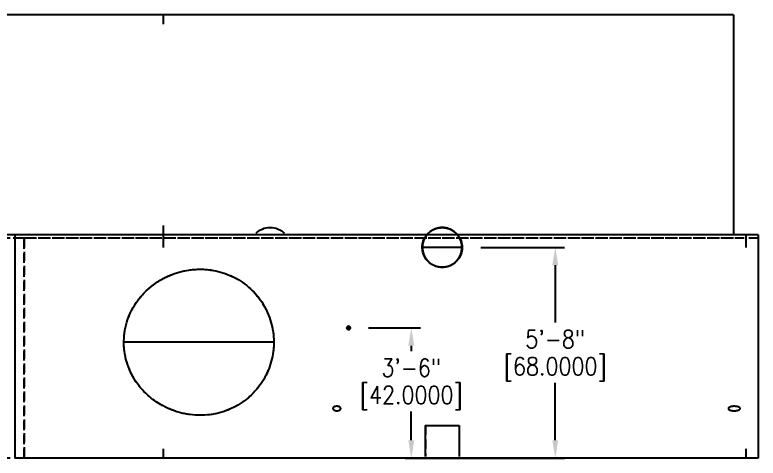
# Model space of a CAD drawing. Extents: x -970 to 13726, y -3419 to 1980.
# Drawn here: x 13485.7 to 13725.7, y -3418.8 to -3275.8 of the extents above; entities that cross this region are included whole.
import ezdxf

# ---------------------------------------------------------------- set-up
doc = ezdxf.new("R2010")
doc.units = 0
doc.header["$LTSCALE"] = 12
doc.header["$MEASUREMENT"] = 0
doc.header["$PDMODE"] = 33
doc.header["$PDSIZE"] = -0.5
doc.linetypes.add('HIDDEN', pattern=[0.375, 0.25, -0.125])
doc.layers.get('Defpoints').update_dxf_attribs({"linetype": 'CONTINUOUS'})
doc.layers.add('AM_3', color=6, linetype='HIDDEN', lineweight=25)
for name, color, linetype in [('COVER', 3, 'CONTINUOUS'), ('DIM', 1, 'CONTINUOUS'), ('MARKING', 11, 'CONTINUOUS'), ('SHELL', 40, 'CONTINUOUS')]:
    doc.layers.add(name, color=color, linetype=linetype)
doc.styles.add('ROMANS', font='ROMANS.shx', dxfattribs={"width": 0.85, "height": 5.76})
doc.styles.get("Standard").update_dxf_attribs({"font": 'sanss___.ttf'})
doc.dimstyles.get("Standard").update_dxf_attribs({"dimtxt": 0.18, "dimasz": 0.18, "dimexe": 0.18, "dimexo": 0.0625, "dimgap": 0.09, "dimtad": 0, "dimtih": 1, "dimtoh": 1, "dimdec": 4, "dimzin": 0, "dimdsep": 46, "dimtxsty": 'Standard', "dimcen": 0.09, "dimadec": 0, "dimazin": 0, "dimtfac": 1, "dimtdec": 4, "dimtofl": 0, "dimtmove": 0, "dimatfit": 3, "dimfxl": 1, "dimtolj": 1, "dimtzin": 0, "dimarcsym": 0})

# ---------------------------------------------------------------- blocks, each defined once
blk = doc.blocks.new('*D406')
at = {"layer": 'Defpoints', "color": 0, "transparency": 16777216}
for p in [(908.83, -650.53), (920.61, -692.53), (928.62, -692.53)]:
    blk.add_point(p, dxfattribs=at)
at = {"layer": 'DIM', "color": 0, "lineweight": -2, "transparency": 16777216}
for p, q in [((914.83, -650.53), (931.62, -650.53)), ((928.62, -656.29), (928.62, -658.02)), ((928.62, -686.77), (928.62, -677.49)), ((926.61, -692.53), (931.62, -692.53))]:
    blk.add_line(p, q, dxfattribs=at)
at = {"layer": 'DIM', "color": 0, "transparency": 16777216}
for points in [[(927.66, -656.29), (929.58, -656.29), (928.62, -650.53)], [(927.66, -686.77), (929.58, -686.77), (928.62, -692.53)]]:
    blk.add_solid(points, dxfattribs=at)
at = {"layer": 'DIM', "color": 0, "transparency": 16777216, "char_height": 5.76, "attachment_point": 5, "style": 'ROMANS'}
for s, insert in [('\\A1;3\'-6"', (928.62, -663.37)), ('\\A1;[42.0000]', (928.62, -673.1))]:
    blk.add_mtext(s, dxfattribs=dict(at, insert=insert))
blk = doc.blocks.new('*D407')
at = {"layer": 'Defpoints', "color": 0, "transparency": 16777216}
for p in [(945.03, -624.53), (975.11, -624.53), (920.61, -692.53)]:
    blk.add_point(p, dxfattribs=at)
at = {"layer": 'DIM', "color": 0, "lineweight": -2, "transparency": 16777216}
for p, q in [((951.03, -624.53), (978.11, -624.53)), ((975.11, -630.29), (975.11, -648.79)), ((975.11, -686.77), (975.11, -668.26)), ((926.61, -692.53), (978.11, -692.53))]:
    blk.add_line(p, q, dxfattribs=at)
at = {"layer": 'DIM', "color": 0, "transparency": 16777216}
for points in [[(974.15, -630.29), (976.07, -630.29), (975.11, -624.53)], [(974.15, -686.77), (976.07, -686.77), (975.11, -692.53)]]:
    blk.add_solid(points, dxfattribs=at)
at = {"layer": 'DIM', "color": 0, "transparency": 16777216, "char_height": 5.76, "attachment_point": 5, "style": 'ROMANS'}
for s, insert in [('\\A1;5\'-8"', (975.11, -654.14)), ('\\A1;[68.0000]', (975.11, -663.87))]:
    blk.add_mtext(s, dxfattribs=dict(at, insert=insert))
blk = doc.blocks.new('A$Cddd4832f')
at = {"layer": 'MARKING'}
for p, q in [((55.9, 71), (55.9, 68)), ((55.9, 3), (55.9, 0))]:
    blk.add_line(p, q, dxfattribs=at)
at = {"layer": 'SHELL'}
for p, q in [((240, 71), (0, 71)), ((0, 71), (0, 0)), ((240, 71), (240, 0)), ((240, 0), (0, 0))]:
    blk.add_line(p, q, dxfattribs=at)
blk.add_open_spline([(85.92, 0.54), (86.34, 0.97), (86.82, 1.33), (88.11, 2.05), (88.96, 2.32), (90.69, 2.49), (91.58, 2.4), (93.24, 1.88), (94.02, 1.44), (94.8, 0.77), (94.92, 0.66), (95.04, 0.54)], degree=3, knots=[0.0590513, 0.0590513, 0.0590513, 0.0590513, 0.2156908, 0.2156908, 0.4433399, 0.4433399, 0.670989, 0.670989, 0.898638, 0.898638, 0.9409487, 0.9409487, 0.9409487, 0.9409487], dxfattribs=at)
blk = doc.blocks.new('A$C317a5b27')
at = {"layer": 'AM_3'}
for p, q in [((0, 71), (-237, 71)), ((-237, 71), (-237, 0)), ((-192.1, 71), (-192.1, 68)), ((-4, 71), (-4, 68)), ((0, 71), (0, 0)), ((-95.58, 68), (-108.46, 68)), ((-131.78, 42), (-132.7, 42)), ((-156.45, 37.37), (-204.73, 37.37)), ((-107.46, 10.49), (-107.46, 0.5)), ((-107.46, 10.49), (-96.58, 10.49)), ((-96.58, 10.49), (-96.58, 0.5)), ((-192.1, 3), (-192.1, 0)), ((-4, 3), (-4, 0)), ((0, 0), (-237, 0))]:
    blk.add_line(p, q, dxfattribs=at)
at = {"layer": 'AM_3', "extrusion": (0, 0, -1)}
for centre, start, end in [((108.4, 68), 359.9625, 0.0209), ((132.7, 42), 359.9588, 0.0412)]:
    blk.add_arc(centre, 0.0625, start, end, dxfattribs=at)
at = {"layer": 'AM_3'}
for points, knots in [([(-96.09, 70.5), (-95.95, 70.18), (-95.84, 69.85), (-95.59, 68.79), (-95.54, 68.04), (-95.7, 66.58), (-95.91, 65.85), (-96.61, 64.4), (-97.16, 63.69), (-98.49, 62.55), (-99.27, 62.11), (-100.95, 61.59), (-101.84, 61.51), (-103.58, 61.69), (-104.43, 61.97), (-105.96, 62.83), (-106.63, 63.42), (-107.69, 64.82), (-108.07, 65.63), (-108.4, 66.98), (-108.46, 67.49), (-108.46, 68)], [0.0731553, 0.0731553, 0.0731553, 0.0731553, 0.115552, 0.115552, 0.205684, 0.205684, 0.295816, 0.295816, 0.4027851, 0.4027851, 0.5097543, 0.5097543, 0.6167234, 0.6167234, 0.7236925, 0.7236925, 0.8306616, 0.8306616, 0.9376307, 0.9376307, 1, 1, 1, 1]), ([(-108.46, 68), (-108.46, 68.47), (-108.41, 68.95), (-108.22, 69.78), (-108.11, 70.15), (-107.96, 70.5)], [0, 0, 0, 0, 0.3258526, 0.3258526, 0.5880026, 0.5880026, 0.5880026, 0.5880026]), ([(-192.13, 57.92), (-190.26, 58.92), (-188.26, 59.69), (-184.13, 60.71), (-182, 60.96), (-177.74, 60.91), (-175.62, 60.61), (-171.52, 59.46), (-169.55, 58.61), (-165.91, 56.4), (-164.24, 55.05), (-161.32, 51.95), (-160.08, 50.21), (-158.1, 46.44), (-157.37, 44.42), (-156.47, 40.26), (-156.3, 38.12), (-156.55, 33.87), (-156.97, 31.76), (-158.34, 27.74), (-159.31, 25.82), (-161.71, 22.31), (-163.16, 20.72), (-166.42, 17.98), (-168.23, 16.84), (-172.11, 15.08), (-174.16, 14.46), (-178.36, 13.78), (-180.51, 13.72), (-184.74, 14.14), (-186.83, 14.62), (-189.96, 15.77), (-191.07, 16.26), (-192.13, 16.83)], [0, 0, 0, 0, 0.064237, 0.064237, 0.128474, 0.128474, 0.192711, 0.192711, 0.256948, 0.256948, 0.321185, 0.321185, 0.385422, 0.385422, 0.44966, 0.44966, 0.513897, 0.513897, 0.578134, 0.578134, 0.642371, 0.642371, 0.706608, 0.706608, 0.770845, 0.770845, 0.835082, 0.835082, 0.899319, 0.899319, 0.963556, 0.963556, 1, 1, 1, 1]), ([(-192.13, 16.83), (-193.68, 17.65), (-195.13, 18.63), (-198.22, 21.24), (-199.76, 22.97), (-202.28, 26.8), (-203.26, 28.9), (-204.54, 33.3), (-204.84, 35.6), (-204.74, 40.18), (-204.33, 42.46), (-202.85, 46.8), (-201.78, 48.86), (-199.09, 52.57), (-197.48, 54.23), (-194.56, 56.5), (-193.37, 57.26), (-192.13, 57.92)], [0, 0, 0, 0, 0.103423, 0.103423, 0.23899, 0.23899, 0.374556, 0.374556, 0.510123, 0.510123, 0.64569, 0.64569, 0.781256, 0.781256, 0.916823, 0.916823, 1, 1, 1, 1]), ([(-132.76, 42), (-132.76, 42.13), (-132.72, 42.26), (-132.54, 42.45), (-132.42, 42.51), (-132.16, 42.53), (-132.03, 42.5), (-131.82, 42.34), (-131.75, 42.22), (-131.7, 41.97), (-131.73, 41.83), (-131.86, 41.62), (-131.97, 41.53), (-132.22, 41.46), (-132.36, 41.47), (-132.59, 41.59), (-132.68, 41.69), (-132.75, 41.87), (-132.76, 41.93), (-132.76, 42)], [0, 0, 0, 0, 0.117569, 0.117569, 0.235138, 0.235138, 0.352707, 0.352707, 0.470275, 0.470275, 0.587844, 0.587844, 0.705413, 0.705413, 0.822982, 0.822982, 0.940551, 0.940551, 1, 1, 1, 1]), ([(-134.79, 16), (-134.79, 15.9), (-134.83, 15.8), (-134.94, 15.64), (-135.01, 15.58), (-135.16, 15.48), (-135.25, 15.44), (-135.53, 15.33), (-135.75, 15.29), (-136.18, 15.27), (-136.4, 15.29), (-136.75, 15.39), (-136.89, 15.44), (-137.1, 15.58), (-137.18, 15.65), (-137.28, 15.81), (-137.31, 15.9), (-137.32, 16.07), (-137.29, 16.16), (-137.21, 16.3), (-137.15, 16.36), (-137.03, 16.46), (-136.96, 16.51), (-136.75, 16.62), (-136.59, 16.66), (-136.26, 16.72), (-136.1, 16.73), (-135.75, 16.71), (-135.57, 16.67), (-135.26, 16.57), (-135.14, 16.51), (-134.95, 16.36), (-134.88, 16.29), (-134.8, 16.13), (-134.79, 16.07), (-134.79, 16)], [0.0000426, 0.0000426, 0.0000426, 0.0000426, 0.0434607, 0.0434607, 0.0868789, 0.0868789, 0.1302971, 0.1302971, 0.2358142, 0.2358142, 0.3413313, 0.3413313, 0.4120754, 0.4120754, 0.4604767, 0.4604767, 0.4976367, 0.4976367, 0.5347966, 0.5347966, 0.5719565, 0.5719565, 0.6091164, 0.6091164, 0.6889571, 0.6889571, 0.7687978, 0.7687978, 0.8589667, 0.8589667, 0.925016, 0.925016, 0.9719062, 0.9719062, 0.9999582, 0.9999582, 0.9999582, 0.9999582]), ([(-9.62, 16), (-9.62, 16.09), (-9.58, 16.17), (-9.48, 16.29), (-9.42, 16.34), (-9.29, 16.42), (-9.23, 16.45), (-9.01, 16.55), (-8.85, 16.59), (-8.53, 16.66), (-8.37, 16.68), (-7.82, 16.73), (-7.43, 16.73), (-6.88, 16.65), (-6.71, 16.62), (-6.45, 16.55), (-6.35, 16.52), (-6.18, 16.44), (-6.11, 16.41), (-5.98, 16.32), (-5.92, 16.28), (-5.82, 16.16), (-5.78, 16.09), (-5.78, 15.92), (-5.82, 15.84), (-5.91, 15.73), (-5.97, 15.68), (-6.08, 15.61), (-6.15, 15.58), (-6.38, 15.47), (-6.57, 15.41), (-6.95, 15.34), (-7.14, 15.31), (-7.67, 15.27), (-8.01, 15.27), (-8.53, 15.34), (-8.72, 15.37), (-9.04, 15.47), (-9.17, 15.52), (-9.37, 15.63), (-9.44, 15.68), (-9.55, 15.8), (-9.61, 15.88), (-9.62, 15.98), (-9.62, 15.99), (-9.62, 16)], [0.0000261, 0.0000261, 0.0000261, 0.0000261, 0.0248962, 0.0248962, 0.0497664, 0.0497664, 0.0746365, 0.0746365, 0.1324939, 0.1324939, 0.1903514, 0.1903514, 0.3276922, 0.3276922, 0.3877699, 0.3877699, 0.4236171, 0.4236171, 0.4527214, 0.4527214, 0.4761115, 0.4761115, 0.4995015, 0.4995015, 0.5228916, 0.5228916, 0.5462817, 0.5462817, 0.5696718, 0.5696718, 0.6375297, 0.6375297, 0.7053876, 0.7053876, 0.826009, 0.826009, 0.8931159, 0.8931159, 0.9432179, 0.9432179, 0.9703303, 0.9703303, 0.9974427, 0.9974427, 0.9999739, 0.9999739, 0.9999739, 0.9999739])]:
    blk.add_open_spline(points, degree=3, knots=knots, dxfattribs=at)
blk = doc.blocks.new('A$Cd6710732')
at = {"layer": 'AM_3'}
for p, q in [((0, 71), (-169.21, 71)), ((-169.21, 0), (-169.21, 71)), ((0, 0), (0, 71)), ((-152.67, 68), (-165.54, 68)), ((-8.67, 68), (-21.54, 68)), ((-110.6, 37.38), (-63.6, 37.38)), ((0, 0), (-169.21, 0))]:
    blk.add_line(p, q, dxfattribs=at)
for centre in [(-159.1, 68), (-15.1, 68)]:
    blk.add_arc(centre, 6.44, 157.1473, 22.8527, dxfattribs=at)
at = {"layer": 'AM_3', "extrusion": (4.28427e-14, 5.11783e-15, -1)}
blk.add_arc((157.99, 16), 0.0625, 353.1879, 6.8121, dxfattribs=at)
at = {"layer": 'AM_3', "extrusion": (-3.37319e-15, -2.10892e-12, -1)}
blk.add_arc((19.06, 16), 0.0625, 357.6448, 2.3552, dxfattribs=at)
at = {"layer": 'AM_3'}
for points, knots in [([(-63.53, 37.38), (-63.53, 36.84), (-63.55, 36.3), (-63.66, 34.66), (-63.82, 33.54), (-64.42, 30.76), (-64.97, 29.08), (-66.48, 25.83), (-67.43, 24.26), (-69.71, 21.36), (-71.03, 20.04), (-73.91, 17.76), (-75.48, 16.79), (-78.73, 15.27), (-80.41, 14.72), (-83.73, 13.99), (-85.38, 13.82), (-87.55, 13.81), (-88.14, 13.82), (-89.35, 13.91), (-89.96, 13.97), (-91.8, 14.25), (-93.04, 14.53), (-95.93, 15.46), (-97.56, 16.18), (-100.65, 18.01), (-102.12, 19.12), (-104.75, 21.65), (-105.92, 23.07), (-107.88, 26.11), (-108.67, 27.72), (-109.85, 31), (-110.25, 32.66), (-110.56, 35.04), (-110.63, 35.8), (-110.67, 37.07), (-110.67, 37.59), (-110.64, 38.65), (-110.6, 39.18), (-110.44, 40.8), (-110.25, 41.9), (-109.58, 44.66), (-108.97, 46.33), (-107.37, 49.54), (-106.36, 51.08), (-104, 53.9), (-102.65, 55.17), (-99.72, 57.36), (-98.13, 58.27), (-94.87, 59.69), (-93.2, 60.2), (-90.7, 60.68), (-89.85, 60.79), (-88.49, 60.91), (-87.96, 60.93), (-87.06, 60.94), (-86.68, 60.94), (-85.9, 60.91), (-85.51, 60.89), (-84.34, 60.79), (-83.54, 60.69), (-81.08, 60.22), (-79.39, 59.72), (-76.11, 58.3), (-74.51, 57.38), (-71.55, 55.18), (-70.19, 53.89), (-67.82, 51.05), (-66.81, 49.5), (-65.2, 46.26), (-64.6, 44.59), (-63.79, 41.25), (-63.58, 39.58), (-63.54, 37.78), (-63.53, 37.58), (-63.53, 37.38)], [0, 0, 0, 0, 1.772199, 1.772199, 5.316597, 5.316597, 10.557764, 10.557764, 15.798931, 15.798931, 21.040099, 21.040099, 26.281266, 26.281266, 31.522433, 31.522433, 36.763601, 36.763601, 38.716756, 38.716756, 40.66991, 40.66991, 44.57622, 44.57622, 49.75887, 49.75887, 54.94152, 54.94152, 60.12417, 60.12417, 65.306819, 65.306819, 70.489469, 70.489469, 72.923179, 72.923179, 74.65895, 74.65895, 76.394721, 76.394721, 79.866263, 79.866263, 85.088087, 85.088087, 90.309911, 90.309911, 95.531735, 95.531735, 100.753559, 100.753559, 105.975383, 105.975383, 108.661745, 108.661745, 110.385431, 110.385431, 111.651094, 111.651094, 112.916757, 112.916757, 115.448084, 115.448084, 120.707949, 120.707949, 125.967814, 125.967814, 131.22768, 131.22768, 136.487545, 136.487545, 141.747411, 141.747411, 147.007276, 147.007276, 147.679593, 147.679593, 147.679593, 147.679593]), ([(-158.06, 16.01), (-158.04, 16.11), (-157.99, 16.18), (-157.86, 16.29), (-157.79, 16.33), (-157.65, 16.4), (-157.58, 16.43), (-157.33, 16.52), (-157.14, 16.56), (-156.76, 16.63), (-156.57, 16.66), (-155.91, 16.72), (-155.44, 16.73), (-154.64, 16.69), (-154.33, 16.66), (-153.84, 16.57), (-153.67, 16.54), (-153.42, 16.46), (-153.34, 16.43), (-153.19, 16.37), (-153.13, 16.34), (-153.02, 16.27), (-152.97, 16.23), (-152.88, 16.13), (-152.85, 16.06), (-152.85, 15.94), (-152.87, 15.89), (-152.92, 15.81), (-152.95, 15.78), (-153.06, 15.7), (-153.13, 15.66), (-153.29, 15.58), (-153.37, 15.55), (-153.63, 15.47), (-153.8, 15.43), (-154.15, 15.37), (-154.33, 15.35), (-154.99, 15.28), (-155.47, 15.27), (-156.26, 15.31), (-156.58, 15.34), (-157.07, 15.43), (-157.24, 15.46), (-157.5, 15.54), (-157.59, 15.57), (-157.74, 15.64), (-157.81, 15.68), (-157.95, 15.78), (-158.02, 15.84), (-158.05, 15.96), (-158.05, 15.97), (-158.06, 15.99)], [0, 0, 0, 0, 0.020398, 0.020398, 0.040796, 0.040796, 0.061193, 0.061193, 0.113291, 0.113291, 0.165389, 0.165389, 0.294502, 0.294502, 0.381671, 0.381671, 0.428477, 0.428477, 0.452214, 0.452214, 0.47103, 0.47103, 0.485886, 0.485886, 0.500741, 0.500741, 0.510774, 0.510774, 0.520807, 0.520807, 0.54374, 0.54374, 0.566673, 0.566673, 0.615269, 0.615269, 0.663866, 0.663866, 0.795049, 0.795049, 0.881338, 0.881338, 0.929955, 0.929955, 0.954327, 0.954327, 0.975255, 0.975255, 0.996183, 0.996183, 1, 1, 1, 1]), ([(-19.12, 16), (-19.12, 16.1), (-19.07, 16.18), (-18.95, 16.31), (-18.88, 16.35), (-18.74, 16.43), (-18.67, 16.46), (-18.44, 16.55), (-18.28, 16.6), (-17.95, 16.66), (-17.78, 16.69), (-17.19, 16.74), (-16.77, 16.73), (-16.22, 16.64), (-16.08, 16.62), (-15.85, 16.56), (-15.75, 16.52), (-15.57, 16.45), (-15.5, 16.42), (-15.36, 16.33), (-15.3, 16.29), (-15.2, 16.18), (-15.16, 16.11), (-15.15, 15.93), (-15.18, 15.85), (-15.28, 15.73), (-15.34, 15.68), (-15.46, 15.6), (-15.52, 15.57), (-15.72, 15.48), (-15.86, 15.44), (-16.14, 15.37), (-16.28, 15.34), (-16.8, 15.28), (-17.18, 15.27), (-17.79, 15.31), (-18.03, 15.35), (-18.4, 15.44), (-18.54, 15.48), (-18.76, 15.58), (-18.85, 15.62), (-18.99, 15.73), (-19.05, 15.79), (-19.11, 15.91), (-19.12, 15.95), (-19.12, 16)], [0, 0, 0, 0, 0.026359, 0.026359, 0.052719, 0.052719, 0.079078, 0.079078, 0.137013, 0.137013, 0.194947, 0.194947, 0.339781, 0.339781, 0.387794, 0.387794, 0.42273, 0.42273, 0.451662, 0.451662, 0.475078, 0.475078, 0.498493, 0.498493, 0.521908, 0.521908, 0.545324, 0.545324, 0.568739, 0.568739, 0.618646, 0.618646, 0.668553, 0.668553, 0.798164, 0.798164, 0.88066, 0.88066, 0.930691, 0.930691, 0.961973, 0.961973, 0.98797, 0.98797, 1, 1, 1, 1])]:
    blk.add_open_spline(points, degree=3, knots=knots, dxfattribs=at)
blk = doc.blocks.new('A$Ce880b10e')
at = {"layer": 'AM_3'}
for p, q in [((0, 72), (-237, 72)), ((-237, 72), (-237, 0)), ((-184.1, 72), (-184.1, 69)), ((0, 72), (0, 0)), ((-184.1, 3), (-184.1, 0)), ((0, 0), (-237, 0))]:
    blk.add_line(p, q, dxfattribs=at)
for points, knots in [([(-99.43, 0.44), (-99.18, 0.82), (-98.9, 1.17), (-97.98, 2.09), (-97.27, 2.56), (-95.71, 3.21), (-94.87, 3.38), (-93.18, 3.37), (-92.34, 3.21), (-90.78, 2.56), (-90.07, 2.09), (-89.15, 1.17), (-88.87, 0.82), (-88.62, 0.44)], [0.0914989, 0.0914989, 0.0914989, 0.0914989, 0.1250034, 0.1250034, 0.1875051, 0.1875051, 0.2500067, 0.2500067, 0.3125084, 0.3125084, 0.3750101, 0.3750101, 0.4085028, 0.4085028, 0.4085028, 0.4085028]), ([(-98.58, 1.48), (-98.16, 1.91), (-97.68, 2.27), (-96.39, 2.99), (-95.54, 3.25), (-93.81, 3.43), (-92.92, 3.34), (-91.26, 2.82), (-90.48, 2.38), (-89.7, 1.71), (-89.58, 1.6), (-89.46, 1.48)], [0.0590513, 0.0590513, 0.0590513, 0.0590513, 0.2156908, 0.2156908, 0.4433399, 0.4433399, 0.670989, 0.670989, 0.898638, 0.898638, 0.9409487, 0.9409487, 0.9409487, 0.9409487])]:
    blk.add_open_spline(points, degree=3, knots=knots, dxfattribs=at)
blk = doc.blocks.new('A$Cd1d52cc6')
at = {"layer": 'COVER'}
for p, q in [((144.41701, 68), (131.53625, 68)), ((108.21964, 42), (107.29776, 42)), ((83.54908, 37.375), (35.26898, 37.375))]:
    blk.add_line(p, q, dxfattribs=at)
at = {"layer": 'MARKING'}
for p, q in [((47.8964, 72), (47.8964, 69)), ((236, 72), (236, 69)), ((47.8964, 3), (47.8964, 0)), ((236, 3), (236, 0))]:
    blk.add_line(p, q, dxfattribs=at)
for points, knots in [([(105.21386, 15.99978), (105.21391, 15.89741), (105.1741, 15.80043), (105.06037, 15.64462), (104.98851, 15.58332), (104.83556, 15.48169), (104.75387, 15.44144), (104.46641, 15.32898), (104.25111, 15.29123), (103.82001, 15.27284), (103.60278, 15.29332), (103.25261, 15.38873), (103.11452, 15.44347), (102.90437, 15.58295), (102.82447, 15.65299), (102.72063, 15.81351), (102.68978, 15.89638), (102.68292, 16.06988), (102.70784, 16.15584), (102.78999, 16.301), (102.84608, 16.3616), (102.96868, 16.46365), (103.03553, 16.50528), (103.25385, 16.61588), (103.41346, 16.66206), (103.73642, 16.717), (103.90031, 16.72559), (104.2474, 16.70647), (104.43098, 16.67493), (104.73607, 16.5699), (104.86187, 16.51037), (105.05213, 16.36189), (105.12454, 16.28523), (105.1972, 16.13159), (105.21437, 16.06742), (105.21386, 15.99978)], [0.0000425511, 0.0000425511, 0.0000425511, 0.0000425511, 0.0434607388, 0.0434607388, 0.0868789265, 0.0868789265, 0.1302971142, 0.1302971142, 0.235814198, 0.235814198, 0.3413312818, 0.3413312818, 0.4120754077, 0.4120754077, 0.4604767344, 0.4604767344, 0.4976366572, 0.4976366572, 0.5347965801, 0.5347965801, 0.5719565029, 0.5719565029, 0.6091164258, 0.6091164258, 0.6889571334, 0.6889571334, 0.7687978411, 0.7687978411, 0.8589667086, 0.8589667086, 0.9250159714, 0.9250159714, 0.9719061677, 0.9719061677, 0.9999582428, 0.9999582428, 0.9999582428, 0.9999582428]), ([(230.38379, 15.99999), (230.38345, 16.08996), (230.42381, 16.16803), (230.52352, 16.29041), (230.5831, 16.33715), (230.70672, 16.41724), (230.77142, 16.45008), (230.99015, 16.5456), (231.14899, 16.59099), (231.46938, 16.66018), (231.63123, 16.68329), (232.1787, 16.73428), (232.56703, 16.72624), (233.11828, 16.65124), (233.28531, 16.61959), (233.54784, 16.54718), (233.64501, 16.51532), (233.81735, 16.44343), (233.89321, 16.40635), (234.02382, 16.32192), (234.08008, 16.27816), (234.17558, 16.16441), (234.21546, 16.08967), (234.21884, 15.92118), (234.18083, 15.84391), (234.08674, 15.72792), (234.03054, 15.68363), (233.91509, 15.60733), (233.85456, 15.57547), (233.61515, 15.46614), (233.42843, 15.4146), (233.05284, 15.33616), (232.86301, 15.31091), (232.33416, 15.26946), (231.9935, 15.27452), (231.46809, 15.33952), (231.28094, 15.37425), (230.96101, 15.46792), (230.82541, 15.51761), (230.62903, 15.63057), (230.56264, 15.67647), (230.44517, 15.79761), (230.39339, 15.87704), (230.38415, 15.98178), (230.38376, 15.99084), (230.38379, 15.99999)], [0.0000260717, 0.0000260717, 0.0000260717, 0.0000260717, 0.0248962148, 0.0248962148, 0.0497663579, 0.0497663579, 0.074636501, 0.074636501, 0.1324939388, 0.1324939388, 0.1903513766, 0.1903513766, 0.3276921575, 0.3276921575, 0.3877699496, 0.3877699496, 0.4236170752, 0.4236170752, 0.4527213941, 0.4527213941, 0.4761114708, 0.4761114708, 0.4995015474, 0.4995015474, 0.5228916241, 0.5228916241, 0.5462817007, 0.5462817007, 0.5696717774, 0.5696717774, 0.6375297034, 0.6375297034, 0.7053876295, 0.7053876295, 0.8260090268, 0.8260090268, 0.8931159336, 0.8931159336, 0.9432179393, 0.9432179393, 0.9703303396, 0.9703303396, 0.9974427398, 0.9974427398, 0.9999739329, 0.9999739329, 0.9999739329, 0.9999739329])]:
    blk.add_open_spline(points, degree=3, knots=knots, dxfattribs=at)
at = {"layer": 'SHELL'}
for p, q in [((240, 72), (0, 72)), ((0, 72), (0, 0)), ((240, 72), (240, 0)), ((132.53746, 10.486), (132.53746, 0.5)), ((132.53746, 10.486), (143.41607, 10.486)), ((143.41607, 10.486), (143.41607, 0.5)), ((240, 0), (0, 0))]:
    blk.add_line(p, q, dxfattribs=at)
at = {"layer": 'SHELL', "extrusion": (0, 0, -1)}
blk.add_arc((-107.29776, 42), 0.0625, 359.9587925, 0.0412075, dxfattribs=at)
at = {"layer": 'SHELL'}
for points, knots in [([(143.35903, 71.53433), (143.76492, 70.91684), (144.06335, 70.22905), (144.411, 68.79268), (144.45927, 68.04429), (144.30072, 66.57508), (144.09358, 65.85427), (143.38723, 64.40103), (142.84105, 63.69177), (141.51111, 62.54855), (140.72822, 62.11442), (139.05371, 61.59311), (138.16275, 61.5059), (136.41895, 61.69261), (135.56675, 61.9668), (134.04052, 62.83075), (133.36736, 63.42078), (132.30937, 64.81957), (131.92591, 65.62849), (131.59747, 66.97734), (131.5363, 67.48863), (131.53625, 68)], [0.0254199629, 0.0254199629, 0.0254199629, 0.0254199629, 0.1155519819, 0.1155519819, 0.2056840008, 0.2056840008, 0.2958160197, 0.2958160197, 0.4027851379, 0.4027851379, 0.5097542561, 0.5097542561, 0.6167233744, 0.6167233744, 0.7236924926, 0.7236924926, 0.8306616109, 0.8306616109, 0.9376307291, 0.9376307291, 1, 1, 1, 1]), ([(131.53625, 68), (131.53626, 68.47441), (131.58889, 68.94869), (131.863, 70.16554), (132.16989, 70.88838), (132.5945, 71.53433)], [0, 0, 0, 0, 0.3258526277, 0.3258526277, 0.8568385755, 0.8568385755, 0.8568385755, 0.8568385755]), ([(47.86698, 57.92299), (49.74384, 58.92412), (51.74471, 59.69272), (55.87478, 60.71428), (58.00463, 60.96498), (62.25919, 60.91437), (64.38368, 60.61219), (68.47934, 59.45774), (70.44982, 58.60536), (74.09104, 56.40302), (75.76126, 55.05345), (78.67791, 51.95475), (79.92414, 50.20607), (81.90233, 46.43835), (82.63418, 44.41968), (83.53093, 40.25981), (83.69576, 38.11897), (83.4465, 33.87087), (83.03244, 31.76396), (81.65513, 27.73757), (80.69198, 25.81843), (78.28584, 22.30853), (76.84299, 20.71818), (73.58279, 17.98321), (71.76579, 16.83907), (67.8924, 15.07689), (65.83668, 14.45906), (61.63594, 13.78107), (59.49154, 13.72052), (55.2577, 14.14157), (53.16855, 14.623), (50.03627, 15.76541), (48.93179, 16.25903), (47.86698, 16.82701)], [0, 0, 0, 0, 0.064237071, 0.064237071, 0.128474143, 0.128474143, 0.192711214, 0.192711214, 0.256948286, 0.256948286, 0.321185357, 0.321185357, 0.385422429, 0.385422429, 0.4496595, 0.4496595, 0.513896572, 0.513896572, 0.578133643, 0.578133643, 0.642370714, 0.642370714, 0.706607786, 0.706607786, 0.770844857, 0.770844857, 0.835081929, 0.835081929, 0.899319, 0.899319, 0.963556072, 0.963556072, 1, 1, 1, 1]), ([(47.86698, 16.82701), (46.32473, 17.64975), (44.8681, 18.63364), (41.78175, 21.23988), (40.23971, 22.96677), (37.7198, 26.7953), (36.74301, 28.89676), (35.46259, 33.29813), (35.15981, 35.59701), (35.26493, 40.17979), (35.67274, 42.46226), (37.15098, 46.80114), (38.22044, 48.85664), (40.90521, 52.57133), (42.51947, 54.23044), (45.44166, 56.49554), (46.62664, 57.26131), (47.86698, 57.92299)], [0, 0, 0, 0, 0.103423189, 0.103423189, 0.238989802, 0.238989802, 0.374556415, 0.374556415, 0.510123028, 0.510123028, 0.645689641, 0.645689641, 0.781256255, 0.781256255, 0.916822868, 0.916822868, 1, 1, 1, 1]), ([(107.23526, 42.00004), (107.23535, 42.12941), (107.28481, 42.25666), (107.45847, 42.44804), (107.58163, 42.5088), (107.83791, 42.53335), (107.97059, 42.49532), (108.17619, 42.34097), (108.24904, 42.22336), (108.29678, 41.971), (108.27179, 41.83491), (108.13677, 41.61618), (108.02704, 41.53236), (107.77955, 41.46166), (107.6425, 41.47338), (107.41131, 41.58807), (107.31848, 41.68847), (107.2475, 41.87001), (107.23531, 41.93454), (107.23526, 41.99996)], [0, 0, 0, 0, 0.117568865, 0.117568865, 0.235137731, 0.235137731, 0.352706596, 0.352706596, 0.470275461, 0.470275461, 0.587844326, 0.587844326, 0.705413192, 0.705413192, 0.822982057, 0.822982057, 0.940550922, 0.940550922, 1, 1, 1, 1])]:
    blk.add_open_spline(points, degree=3, knots=knots, dxfattribs=at)
at = {"layer": 'DIM'}
dim = blk.add_linear_dim(base=(174.49653, 68), p1=(120, 0), p2=(144.41701, 68), angle=90, dimstyle='Standard', override={"dimscale": 48, "dimtxt": 5.76, "dimasz": 0.12, "dimexe": 0.0625, "dimexo": 0.125, "dimgap": 0.02, "dimzin": 3, "dimlunit": 4, "dimpost": '\\X', "dimtxsty": 'ROMANS', "dimcen": 0}, dxfattribs=at)
dim.commit()
dim.dimension.update_dxf_attribs({"geometry": '*D407', "text_midpoint": (174.49653, 34), "insert": (-800.61375, 692.52525)})
dim = blk.add_linear_dim(base=(128.00713, 0), p1=(108.21964, 42), p2=(120, 0), angle=90, dimstyle='Standard', override={"dimscale": 48, "dimtxt": 5.76, "dimasz": 0.12, "dimexe": 0.0625, "dimexo": 0.125, "dimgap": 0.02, "dimzin": 3, "dimlunit": 4, "dimpost": '\\X', "dimtxsty": 'ROMANS', "dimcen": 0}, dxfattribs=at)
dim.commit()
dim.dimension.update_dxf_attribs({"geometry": '*D406', "text_midpoint": (128.00713, 24.77077), "dimtype": 128, "insert": (-800.61375, 692.52525)})

msp = doc.modelspace()

# ---------------------------------------------------------------- linework, layer by layer
at = {"layer": 'COVER'}
msp.add_open_spline([(13617.34732, -3350.77293), (13617.34743, -3350.46547), (13617.38112, -3350.00125), (13617.49363, -3349.38857), (13617.61396, -3348.92969), (13617.76862, -3348.47863), (13617.95712, -3348.03995), (13618.17733, -3347.61767), (13618.42648, -3347.21542), (13618.70202, -3346.83696), (13619.00081, -3346.48333), (13619.32227, -3346.15417), (13619.66793, -3345.84815), (13620.03831, -3345.56481), (13620.43315, -3345.30677), (13620.84933, -3345.0769), (13621.28303, -3344.87772), (13621.73056, -3344.71192), (13622.18738, -3344.58023), (13622.64902, -3344.48357), (13623.11127, -3344.42213), (13623.57207, -3344.39424), (13624.0321, -3344.39985), (13624.4934, -3344.43882), (13624.95578, -3344.51181), (13625.41631, -3344.6203), (13625.87054, -3344.76341), (13626.31393, -3344.94051), (13626.74218, -3345.15026), (13627.1517, -3345.38975), (13627.53855, -3345.65661), (13627.90065, -3345.94765), (13628.23814, -3346.26118), (13628.55191, -3346.59846), (13628.84321, -3346.96035), (13629.11032, -3347.34703), (13629.35007, -3347.75639), (13629.56006, -3348.18453), (13629.73738, -3348.62784), (13629.88067, -3349.082), (13629.9893, -3349.5425), (13630.0624, -3350.00487), (13630.10143, -3350.46616), (13630.10705, -3350.9262), (13630.07912, -3351.38699), (13630.01758, -3351.84923), (13629.9208, -3352.31085), (13629.78893, -3352.76761), (13629.62293, -3353.21507), (13629.42351, -3353.64867), (13629.19339, -3354.0647), (13628.93509, -3354.45937), (13628.6515, -3354.82957), (13628.34523, -3355.17501), (13628.01585, -3355.49623), (13627.662, -3355.79478), (13627.28336, -3356.07006), (13626.88095, -3356.31895), (13626.45855, -3356.53892), (13626.01977, -3356.72719), (13625.56864, -3356.88165), (13625.10972, -3357.00182), (13624.64749, -3357.08659), (13624.18566, -3357.13671), (13623.72533, -3357.15351), (13623.265, -3357.13671), (13622.80317, -3357.08659), (13622.34094, -3357.00182), (13621.88203, -3356.88165), (13621.43089, -3356.72719), (13620.99212, -3356.53892), (13620.56971, -3356.31895), (13620.1673, -3356.07006), (13619.78866, -3355.79478), (13619.43482, -3355.49623), (13619.10543, -3355.17501), (13618.79917, -3354.82957), (13618.51557, -3354.45937), (13618.25727, -3354.0647), (13618.02716, -3353.64867), (13617.82774, -3353.21507), (13617.66173, -3352.76761), (13617.52986, -3352.31085), (13617.39119, -3351.64934), (13617.34755, -3351.13251), (13617.34732, -3350.77293)], degree=3, knots=[0, 0, 0, 0, 0.023024246, 0.034764593, 0.046614382, 0.058523625, 0.070447717, 0.082342613, 0.094162409, 0.105855033, 0.117374605, 0.128809018, 0.140285925, 0.151923827, 0.16370723, 0.175582517, 0.187501791, 0.199420882, 0.211295665, 0.223078376, 0.234715615, 0.246192051, 0.257626048, 0.269145095, 0.280837016, 0.292656164, 0.304550653, 0.316474687, 0.328384234, 0.340234614, 0.351975677, 0.363552404, 0.375000965, 0.386449527, 0.398026255, 0.409767318, 0.421617698, 0.433527242, 0.445451273, 0.457345757, 0.469164899, 0.480856815, 0.492375857, 0.503809847, 0.515286279, 0.526923511, 0.538706217, 0.550580995, 0.562500082, 0.574419353, 0.586294639, 0.598078042, 0.609715945, 0.621192853, 0.632627266, 0.644146837, 0.655839459, 0.667659256, 0.679554153, 0.691478249, 0.703387496, 0.71523729, 0.726977644, 0.738553773, 0.750001901, 0.761450028, 0.773026157, 0.784766511, 0.796616305, 0.808525552, 0.820449648, 0.832344545, 0.844164342, 0.855856965, 0.867376536, 0.878810948, 0.890287856, 0.90192576, 0.913709162, 0.925584449, 0.93750372, 0.949422806, 0.961297585, 0.97308029, 1, 1, 1, 1], dxfattribs=at)

# ---------------------------------------------------------------- block references
for name, p in [('A$Cddd4832f', (13477.74882, -3346.77293)), ('A$Ce880b10e', (13717.74882, -3347.77293)), ('A$Cd6710732', (13488.74882, -3418.77293)), ('A$Cd1d52cc6', (13485.74882, -3418.77293)), ('A$C317a5b27', (13725.74882, -3418.77293))]:
    msp.add_blockref(name, p, dxfattribs=at)

doc.saveas('drawing.dxf')
